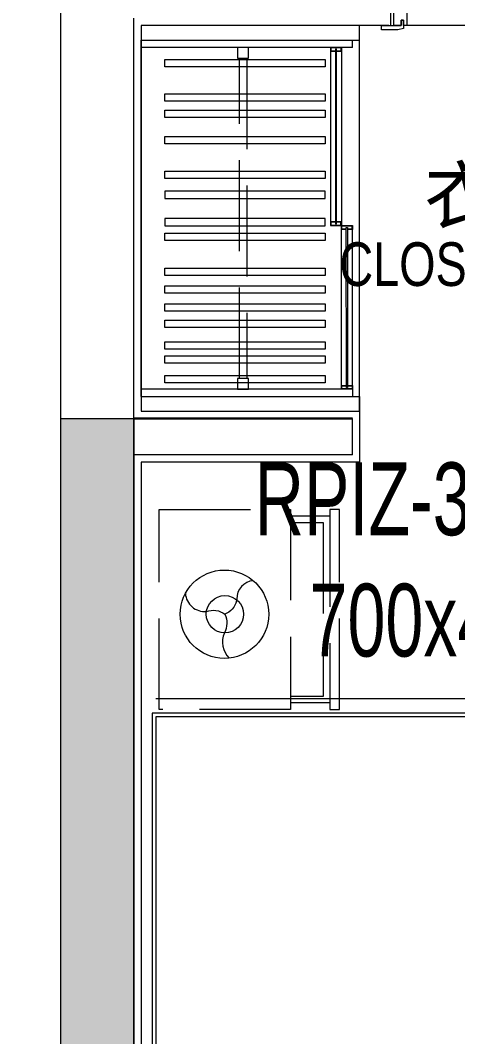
# Model space of a CAD drawing. Extents: x 288658 to 330658, y -27457 to 31943.
# Drawn here: x 293780 to 294981, y 17495 to 20289 of the extents above; entities that cross this region are included whole.
import ezdxf

# ---------------------------------------------------------------- set-up
doc = ezdxf.new("R2010")
doc.units = 0
doc.header["$LTSCALE"] = 1000
doc.linetypes.add('ACAD_ISO03W100', pattern=[30, 12, -18])
doc.linetypes.add('DASH', pattern=[0.35, 0.25, -0.1])
doc.layers.get('0').update_dxf_attribs({"color": 8, "lineweight": 13})
for name, color, linetype, lineweight in [('CMDLJ_BZ_SWJ', 3, 'Continuous', 0), ('FF-DOOR【门】', 8, 'Continuous', 13), ('FF-DOOR【门套】', 8, 'Continuous', 13), ('FF-FINISH【完成面】', 8, 'Continuous', 13), ('FF-固定家具(高柜落地、到顶)', 8, 'Continuous', 13), ('FF-平面灯具', 8, 'Continuous', 13), ('FF-活动家具', 8, 'Continuous', 13), ('FF1-固定家具(不落地、到顶)', 8, 'Continuous', 13), ('FF1-平面中英文字', 8, 'Continuous', 13), ('mat', 8, 'Continuous', 13), ('P-ANNO-DIMS', 8, 'Continuous', 13), ('RC-FIN', 8, 'Continuous', 13), ('RC-天花灯带', 8, 'Continuous', 13), ('WALL', 4, 'Continuous', 13), ('家具图案', 8, 'Continuous', 13)]:
    doc.layers.add(name, color=color, linetype=linetype, lineweight=lineweight)
doc.layers.add('FF-HIGH-CABINET', color=30, linetype='Continuous')
doc.styles.add('_TCH_WINDOW', font='JZFZ_ENA', dxfattribs={"width": 0.7, "height": 5, "bigfont": 'JZFZ_CNB'})
doc.styles.add('CCD-HB', font='hbsmall.shx')
doc.styles.add('st', font='')
doc.styles.add('XZC', font='SIMPLEX.SHX', dxfattribs={"width": 0.7, "bigfont": 'hztxt.shx'})
doc.styles.get('st').set_extended_font_data('SimSun')
doc.linetypes.add('LED_LINE', pattern='A,12.7,-5.08,["LED",XZC,S=2.54,R=0,X=-2.54,Y=-1.27],-6.35', length=24.13)

# ---------------------------------------------------------------- blocks, each defined once
blk = doc.blocks.new('BVCNVBNVBMN')
at = {"layer": 'P-ANNO-DIMS'}
blk.add_hatch(color=256, dxfattribs=at).paths.add_polyline_path([(197723.8, -61287.7), (197923.8, -61287.7), (197923.8, -58187.7), (198123.8, -58187.7), (198123.8, -61687.7), (197723.8, -61687.7)])
blk.add_lwpolyline([(197723.8, -61287.7), (197923.8, -61287.7), (197923.8, -58187.7), (198123.8, -58187.7), (198123.8, -61687.7), (197723.8, -61687.7)], close=True)
blk = doc.blocks.new('A$C1C4C1B0F')
at = {"color": 250, "linetype": 'Continuous'}
for points in [[(172.9, 160, -0.228099), (174.5, 227.5, 0.317646), (157.1, 319.1)], [(70.1, 38.7, 0.398826), (129.9, 105.2, -0.069197), (130.7, 112.1, -0.240714), (172.9, 160, 0.240714)], [(315.8, 85, 0.414712), (239.7, 150.3, -0.258086), (172.9, 160)]]:
    blk.add_lwpolyline(points, format="xyb", dxfattribs=at)
for centre, radius in [((174.5, 160), 160), ((172.9, 160), 67.5)]:
    blk.add_circle(centre, radius)
blk = doc.blocks.new('锁具横_现代风格')
at = {"layer": 'mat', "color": 252, "linetype": 'ACAD_ISO03W100', "ltscale": 2}
for p, q in [((-4099.2, 1604.7), (-4099.2, 1614.7)), ((-4045.2, 1614.7), (-4099.2, 1614.7)), ((-4089.6, 1601.7), (-4096.2, 1601.7)), ((-4054.8, 1601.7), (-4089.6, 1601.7)), ((-4087.2, 1599.3), (-4087.2, 1598.7)), ((-4085.7, 1597.2), (-4058.7, 1597.2)), ((-4084.2, 1597.2), (-4084.2, 1590.1)), ((-4060.2, 1597.2), (-4060.2, 1590.1)), ((-4057.2, 1598.7), (-4057.2, 1599.3)), ((-4048.2, 1601.7), (-4054.8, 1601.7)), ((-4045.2, 1614.7), (-4045.2, 1604.7)), ((-4183.9, 1571.2), (-4183.9, 1555)), ((-4183.9, 1571.2), (-4183.9, 1555)), ((-4060.2, 1571.2), (-4084.2, 1571.2)), ((-4083.9, 1589.8), (-4060.5, 1589.8)), ((-4060.2, 1571.2), (-4060.2, 1555)), ((-4060.2, 1555), (-4084.2, 1555))]:
    blk.add_line(p, q, dxfattribs=at)
for points in [[(-4180.6, 1571.4, -0.28759), (-4174.6, 1574.1, 0.060586), (-4164.5, 1573, -0.212877), (-4163.5, 1572.1)], [(-4084, 1589.8, -0.34884), (-4080.6, 1587.2), (-4080.6, 1571.2)], [(-4060.9, 1589.8, 0.311671), (-4063.8, 1587.2), (-4063.8, 1571.2)], [(-4180.6, 1554.8, 0.28759), (-4174.6, 1552.1, -0.060586), (-4164.5, 1553.2, 0.212877), (-4163.5, 1554.1)]]:
    blk.add_lwpolyline(points, format="xyb", dxfattribs=at)
for centre, radius, start, end in [((-4096.2, 1604.7), 3, 180, 270), ((-4089.6, 1599.3), 2.4, 0, 90), ((-4085.7, 1598.7), 1.5, 180, 270), ((-4058.7, 1598.7), 1.5, 270, 0), ((-4054.8, 1599.3), 2.4, 90, 180), ((-4048.2, 1604.7), 3, 270, 0), ((-4150.3, 1151.7), 420.9, 84.1517, 94.5775), ((-4096.7, 1594.7), 26.6, 246.1775, 298.0384), ((-4098.6, 1650.8), 80.9, 263.7444, 280.1567), ((-4137.3, 596.4), 976.3, 86.8799, 86.8872), ((-4083.9, 1590.1), 0.3, 180, 270), ((-4060.5, 1590.1), 0.3, 270, 0), ((-4150.3, 1974.5), 420.9, 265.4225, 275.8483), ((-4096.7, 1531.5), 26.6, 61.9616, 113.8225), ((-4098.6, 1475.4), 80.9, 79.8433, 96.2556)]:
    blk.add_arc(centre, radius, start, end, dxfattribs=at)
blk = doc.blocks.new('*U221')
at = {"layer": 'FF-DOOR【门】', "color": 8, "linetype": 'DASH', "ltscale": 0.5}
for p, q in [((-756, 50, 0), (-756, 48.6, 0)), ((-756, 50, 0), (-746, 50, 0)), ((-755.7, 48.3, 0), (-754.8, 48.3, 0)), ((-746.3, 48.3, 0), (-747.2, 48.3, 0)), ((-746, 50, 0), (-746, 48.6, 0)), ((-744, 45), (-744, 0)), ((-48, 45), (-48, 0)), ((-44, 50), (-44, 48.6)), ((-34, 50), (-44, 50)), ((-43.7, 48.3), (-42.8, 48.3)), ((-35.5, 38.9, 0), (-35.5, -0.1, 0)), ((-34.3, 48.3), (-35.2, 48.3)), ((-34, 50), (-34, 48.6)), ((-39.5, -3.1, 0), (-31.5, -3.1, 0)), ((-35.5, -0.1, 0), (-35.5, -7.1, 0))]:
    blk.add_line(p, q, dxfattribs=at)
for points in [[(-754, 45), (-604, 45)], [(-604, 0), (-754, 0), (-754, 45)], [(-48, 33), (-744, 33)], [(-604, 45), (-604, 40), (-600, 40), (-600, 45)], [(-600, 45), (-38, 45), (-38, 0), (-600, 0)], [(-744, 12), (-48, 12)]]:
    blk.add_lwpolyline(points, dxfattribs=at)
at = {"layer": 'FF-DOOR【门】', "color": 8, "linetype": 'DASH', "ltscale": 0.5, "elevation": 0}
blk.add_lwpolyline([(-751.9, 50), (-750.1, 50), (-750.1, 55.3), (-751.9, 55.3)], close=True, dxfattribs=at)
at = {"layer": 'FF-DOOR【门】', "color": 8, "linetype": 'DASH', "ltscale": 0.5}
for points in [[(-604, 40), (-600, 40), (-600, 45.5), (-604, 45.5)], [(-38.1, 50), (-39.9, 50), (-39.9, 55.3), (-38.1, 55.3)], [(-604, 5), (-600, 5), (-600, -0.5), (-604, -0.5)]]:
    blk.add_lwpolyline(points, close=True, dxfattribs=at)
at = {"layer": 'FF-DOOR【门】', "color": 8, "linetype": 'DASH', "ltscale": 0.5, "elevation": 0}
blk.add_lwpolyline([(-37.5, -0.9), (-37.5, 38.9), (-33.5, 38.9), (-33.5, -0.9)], dxfattribs=at)
at = {"layer": 'FF-DOOR【门】', "color": 8, "linetype": 'DASH', "ltscale": 0.5}
for radius in [3, 2.5]:
    blk.add_circle((-35.5, -3.1, 0), radius, dxfattribs=at)
for centre in [(-751, 48.8, 0), (-39, 48.8)]:
    blk.add_arc(centre, 3.84, 188.5071, 351.4929, dxfattribs=at)
for centre, major_axis in [((-755.7, 48.6, 0), (0.212, 0.212)), ((-746.3, 48.6, 0), (-0.212, 0.212))]:
    blk.add_ellipse(centre, major_axis=major_axis, ratio=1, start_param=2.356194, end_param=3.926991, dxfattribs=at)
at = {"layer": 'FF-DOOR【门】', "color": 8, "linetype": 'DASH', "ltscale": 0.5, "extrusion": (0, 0, -1)}
for centre, major_axis in [((-43.7, 48.6), (0.212, 0.212)), ((-34.3, 48.6), (-0.212, 0.212))]:
    blk.add_ellipse(centre, major_axis=major_axis, ratio=1, start_param=2.356194, end_param=3.926991, dxfattribs=at)
at = {"layer": 'FF-DOOR【门套】', "elevation": 0}
for points in [[(-815, 150), (-761, 150), (-761, 135), (-755, 135), (-755, 150), (-755, 158), (-770, 162), (-770, 162), (-815, 162), (-815, 150)], [(-745, 150), (-755, 150), (-755, 135), (-761, 135), (-761, 150), (-781, 150), (-781, 0), (-773, 0), (-773, 15), (-767, 15), (-767, 0), (-757, 0), (-757, 50), (-745, 50), (-745, 150)], [(-827, 0), (-773, 0), (-773, 15), (-767, 15), (-767, 0), (-767, -8), (-782, -12), (-782, -12), (-827, -12), (-827, 0)]]:
    blk.add_lwpolyline(points, dxfattribs=at)
blk.add_lwpolyline([(-781, 0), (-790, 0), (-790, 150), (-781, 150)], close=True, dxfattribs=at)
at = {"layer": 'FF-DOOR【门套】'}
for points in [[(-45, 150), (-35, 150), (-35, 135), (-29, 135), (-29, 150), (-9, 150), (-9, 0), (-17, 0), (-17, 15), (-23, 15), (-23, 0), (-33, 0), (-33, 50), (-45, 50), (-45, 150)], [(25, 150), (-29, 150), (-29, 135), (-35, 135), (-35, 150), (-35, 158), (-20, 162), (-20, 162), (25, 162), (25, 150)], [(37, 0), (-17, 0), (-17, 15), (-23, 15), (-23, 0), (-23, -8), (-8, -12), (-8, -12), (37, -12), (37, 0)]]:
    blk.add_lwpolyline(points, dxfattribs=at)
blk.add_lwpolyline([(0, 0), (-9, 0), (-9, 150), (0, 150)], close=True, dxfattribs=at)
at = {"layer": 'FF-DOOR【门】', "color": 8, "linetype": 'DASH', "ltscale": 0.5, "rotation": 180}
blk.add_blockref('锁具横_现代风格', (-4761.3, 1659.7), dxfattribs=at)
at = {"layer": 'FF-DOOR【门】', "color": 8, "linetype": 'DASH', "ltscale": 0.5, "xscale": -1}
blk.add_blockref('锁具横_现代风格', (-4761.3, -1614.7), dxfattribs=at)
blk = doc.blocks.new('*U91')
at = {"color": 250, "linetype": 'DASH'}
for points in [[(0, -15), (0, 15), (30, 15), (30, -15)], [(910, -15), (910, 15), (940, 15), (940, -15)]]:
    blk.add_lwpolyline(points, close=True, dxfattribs=at)
for points in [[(910, 10), (30, 10)], [(30, -10), (910, -10)]]:
    blk.add_lwpolyline(points, dxfattribs=at)
blk = doc.blocks.new('*U92')
at = {"color": 250}
for p, q in [((490, 0.1, 0), (0, 0)), ((490, -30, 0), (0, -30.1))]:
    blk.add_line(p, q, dxfattribs=at)
for points in [[(10.3, -16.6), (10.3, -30.1), (0, -30.1), (0, 0), (10.3, 0), (10.3, -13.6)], [(9.3, -16.6), (9.3, -29.1), (1, -29.1), (1, -1.1), (9.3, -1.1), (9.3, -13.6)]]:
    blk.add_lwpolyline(points, dxfattribs=at)
at = {"color": 250, "elevation": 0}
for points in [[(479.7, -13.4), (479.7, 0.1), (490, 0.1), (490, -30), (479.7, -30), (479.7, -16.5)], [(480.7, -13.4), (480.7, -0.9), (489, -0.9), (489, -28.9), (480.7, -28.9), (480.7, -16.5)]]:
    blk.add_lwpolyline(points, dxfattribs=at)
at = {"color": 250, "linetype": 'ByBlock', "ltscale": 2}
blk.add_lwpolyline([(5, -13.6), (484.7, -13.4), (484.7, -16.5), (5, -16.6)], close=True, dxfattribs=at)
blk = doc.blocks.new('*U93')
at = {"color": 250}
for p, q in [((450, 0.1, 0), (0, 0)), ((450, -30, 0), (0, -30.1))]:
    blk.add_line(p, q, dxfattribs=at)
for points in [[(10.3, -16.6), (10.3, -30.1), (0, -30.1), (0, 0), (10.3, 0), (10.3, -13.6)], [(9.3, -16.6), (9.3, -29.1), (1, -29.1), (1, -1.1), (9.3, -1.1), (9.3, -13.6)]]:
    blk.add_lwpolyline(points, dxfattribs=at)
at = {"color": 250, "elevation": 0}
for points in [[(439.7, -13.4), (439.7, 0.1), (450, 0.1), (450, -30), (439.7, -30), (439.7, -16.5)], [(440.7, -13.4), (440.7, -0.9), (449, -0.9), (449, -28.9), (440.7, -28.9), (440.7, -16.5)]]:
    blk.add_lwpolyline(points, dxfattribs=at)
at = {"color": 250, "linetype": 'ByBlock', "ltscale": 2}
blk.add_lwpolyline([(5, -13.6), (444.7, -13.4), (444.7, -16.5), (5, -16.6)], close=True, dxfattribs=at)
blk = doc.blocks.new('e4r33354')
at = {"layer": 'FF1-固定家具(不落地、到顶)', "lineweight": -2}
for p, q in [((123253.2, -49435.6, 0), (122653.2, -49435.6, 0)), ((123253.2, -49475.6, 0), (123253.2, -49435.6, 0)), ((122653.2, -49475.6, 0), (123253.2, -49475.6, 0)), ((123233.2, -49495.6, 0), (123233.2, -49475.6, 0)), ((123233.2, -49495.6, 0), (122653.2, -49495.6, 0)), ((123233.2, -50435.6), (122653.2, -50435.6)), ((123233.2, -50435.6), (123233.2, -50455.6)), ((122653.2, -50455.6), (123253.2, -50455.6)), ((123253.2, -50455.6), (123253.2, -50495.6))]:
    blk.add_line(p, q, dxfattribs=at)
at = {"layer": 'FF1-固定家具(不落地、到顶)', "lineweight": -2, "extrusion": (0, 0, -1)}
blk.add_line((123253.2, -50495.6), (123253.2, -49435.6), dxfattribs=at)
at = {"layer": 'FF1-固定家具(不落地、到顶)', "lineweight": -2, "elevation": 0}
blk.add_lwpolyline([(122653.2, -50455.6), (122653.2, -49475.6)], dxfattribs=at)
at = {"layer": 'FF1-固定家具(不落地、到顶)', "color": 250, "linetype": 'DASH', "ltscale": 200, "elevation": 0}
for points in [[(123158.7, -49549.4), (122718.2, -49549.4), (122718.2, -49529.4), (123158.7, -49529.4), (123158.7, -49549.4)], [(123158.7, -49643.6), (122718.2, -49643.6), (122718.2, -49623.6), (123158.7, -49623.6), (123158.7, -49643.6)], [(123158.7, -49688.5), (122718.2, -49688.5), (122718.2, -49668.5), (123158.7, -49668.5), (123158.7, -49688.5)], [(123158.7, -49760.8), (122718.2, -49760.8), (122718.2, -49740.8), (123158.7, -49740.8), (123158.7, -49760.8)], [(123158.7, -49856.3), (122718.2, -49856.3), (122718.2, -49836.3), (123158.7, -49836.3), (123158.7, -49856.3)], [(123158.7, -49890.8), (122718.2, -49890.8), (122718.2, -49910.8), (123158.7, -49910.8), (123158.7, -49890.8)], [(123158.7, -49966.1), (122718.2, -49966.1), (122718.2, -49986.1), (123158.7, -49986.1), (123158.7, -49966.1)], [(123158.7, -50026.3), (122718.2, -50026.3), (122718.2, -50006.3), (123158.7, -50006.3), (123158.7, -50026.3)], [(123158.7, -50122.7), (122718.2, -50122.7), (122718.2, -50102.7), (123158.7, -50102.7), (123158.7, -50122.7)], [(123158.7, -50171.1), (122718.2, -50171.1), (122718.2, -50151.1), (123158.7, -50151.1), (123158.7, -50171.1)], [(123158.7, -50220.3), (122718.2, -50220.3), (122718.2, -50200.3), (123158.7, -50200.3), (123158.7, -50220.3)], [(123158.7, -50265.2), (122718.2, -50265.2), (122718.2, -50245.2), (123158.7, -50245.2), (123158.7, -50265.2)], [(123158.7, -50324.8), (122718.2, -50324.8), (122718.2, -50304.8), (123158.7, -50304.8), (123158.7, -50324.8)], [(123158.7, -50363.4), (122718.2, -50363.4), (122718.2, -50343.4), (123158.7, -50343.4), (123158.7, -50363.4)], [(123158.7, -50417.4), (122718.2, -50417.4), (122718.2, -50397.4), (123158.7, -50397.4), (123158.7, -50417.4)]]:
    blk.add_lwpolyline(points, dxfattribs=at)
at = {"layer": 'FF1-固定家具(不落地、到顶)', "color": 250, "linetype": 'DASH', "ltscale": 200, "extrusion": (0, 0, -1), "zscale": -1, "rotation": 270}
blk.add_blockref('*U91', (-122933.2, -49495.6, 0), dxfattribs=at)
at = {"layer": 'FF1-固定家具(不落地、到顶)', "lineweight": -2, "extrusion": (0, 0, -1), "zscale": -1, "rotation": 89.9985701671725}
blk.add_blockref('*U92', (-123203.1, -49985.6), dxfattribs=at)
at = {"layer": 'FF1-固定家具(不落地、到顶)', "lineweight": -2, "extrusion": (0, 0, -1), "xscale": -1, "zscale": -1, "rotation": 90.00142983282748}
blk.add_blockref('*U93', (-123233.2, -49985.6), dxfattribs=at)

msp = doc.modelspace()

# ---------------------------------------------------------------- linework, layer by layer
at = {"layer": 'FF-FINISH【完成面】'}
msp.add_line((294111.6, 19074.8), (294111.6, 15914.8), dxfattribs=at)
at = {"layer": 'FF-FINISH【完成面】', "linetype": 'ByBlock', "elevation": 0}
msp.add_lwpolyline([(294791.6, 20274.8), (294111.6, 20274.8), (294111.6, 19214.8), (294711.6, 19214.8), (294711.6, 19074.8), (294111.6, 19074.8)], dxfattribs=at)
at = {"layer": 'FF-HIGH-CABINET', "lineweight": -2, "extrusion": (0, 0, -1)}
msp.add_line((294091.6, 19194.8), (294691.6, 19194.8), dxfattribs=at)
at = {"layer": 'FF-HIGH-CABINET', "lineweight": -2}
msp.add_line((294691.6, 19194.8), (294091.6, 19194.8), dxfattribs=at)
at = {"layer": 'FF-活动家具', "linetype": 'DASH'}
msp.add_lwpolyline([(294521.6, 18944.8), (294521.6, 18394.8), (294161.6, 18394.8), (294161.6, 18944.8)], close=True, dxfattribs=at)
msp.add_lwpolyline([(294629.6, 18412.8), (294629.6, 18394.8), (294656.6, 18394.8), (294656.6, 18944.8), (294629.6, 18944.8), (294629.6, 18926.8)], dxfattribs=at)
at = {"layer": 'FF-活动家具', "linetype": 'DASH', "elevation": 0}
for points in [[(294521.6, 18926.8), (294629.6, 18926.8), (294629.6, 18412.8), (294521.6, 18412.8)], [(294521.6, 18908.8), (294611.6, 18908.8), (294611.6, 18430.8), (294521.6, 18430.8)]]:
    msp.add_lwpolyline(points, dxfattribs=at)
at = {"layer": 'RC-FIN', "linetype": 'ByBlock'}
msp.add_line((295551.6, 20274.8), (294841.6, 20274.8, 0), dxfattribs=at)
at = {"layer": 'RC-FIN', "linetype": 'ByBlock', "elevation": 0}
for points in [[(297341.6, 18384.8), (294141.6, 18384.8), (294141.6, 15944.8), (297341.6, 15944.8)], [(297331.6, 18374.8), (294151.6, 18374.8), (294151.6, 15954.8), (297331.6, 15954.8)]]:
    msp.add_lwpolyline(points, close=True, dxfattribs=at)
at = {"layer": 'RC-天花灯带', "linetype": 'LED_LINE', "ltscale": 0.01, "elevation": 0}
msp.add_lwpolyline([(294151.6, 18425.3), (297341.6, 18425.3)], dxfattribs=at)
at = {"layer": 'WALL'}
for p, q in [((293891.6, 19094.8), (293891.6, 20394.8)), ((294091.6, 19194.8), (294091.6, 20294.8)), ((294091.6, 19194.8), (294091.6, 20294.8)), ((294091.6, 16294.8), (294091.6, 19194.8)), ((294691.6, 19094.8), (294691.6, 19194.8)), ((293891.6, 16494.8), (293891.6, 19094.8))]:
    msp.add_line(p, q, dxfattribs=at)
msp.add_lwpolyline([(294691.6, 19094.8), (294091.6, 19094.8), (294091.6, 19194.8), (294691.6, 19194.8)], dxfattribs=at)
at = {"layer": '家具图案'}
msp.add_lwpolyline([(294091.6, 19394.8), (294091.6, 20294.8)], dxfattribs=at)

# ---------------------------------------------------------------- block references
msp.add_blockref('BVCNVBNVBMN', (95967.8, 77382.5))
at = {"xscale": -1, "rotation": 180}
msp.add_blockref('*U221', (295586.6, 20424.8), dxfattribs=at)
at = {"layer": 'FF-固定家具(高柜落地、到顶)', "linetype": 'ByBlock'}
msp.add_blockref('e4r33354', (171458.4, 69710.4, 0), dxfattribs=at)
at = {"layer": 'FF-平面灯具', "xscale": 0.7593750000000005, "yscale": 0.7593750000000005, "zscale": 0.7593750000000005, "rotation": 179.9999890201869}
msp.add_blockref('A$C1C4C1B0F', (294472.9, 18778.1), dxfattribs=at)

# ---------------------------------------------------------------- texts
at = {"layer": 'CMDLJ_BZ_SWJ', "color": 1, "insert": (295292.2, 19073.8), "char_height": 200, "attachment_point": 2, "style": '_TCH_WINDOW'}
msp.add_mtext('RPIZ-32FSLN5QD/P ^J700x447x192mm', dxfattribs=at)
at = {"layer": 'FF1-平面中英文字', "style": 'st'}
msp.add_text('衣帽间', height=150, dxfattribs=at).set_placement((294889.7, 19733.2))
at = {"layer": 'FF1-平面中英文字', "style": 'CCD-HB', "width": 0.8}
msp.add_text('CLOSETH ROOM', height=120, dxfattribs=at).set_placement((294656, 19558.9))

doc.saveas('drawing.dxf')
